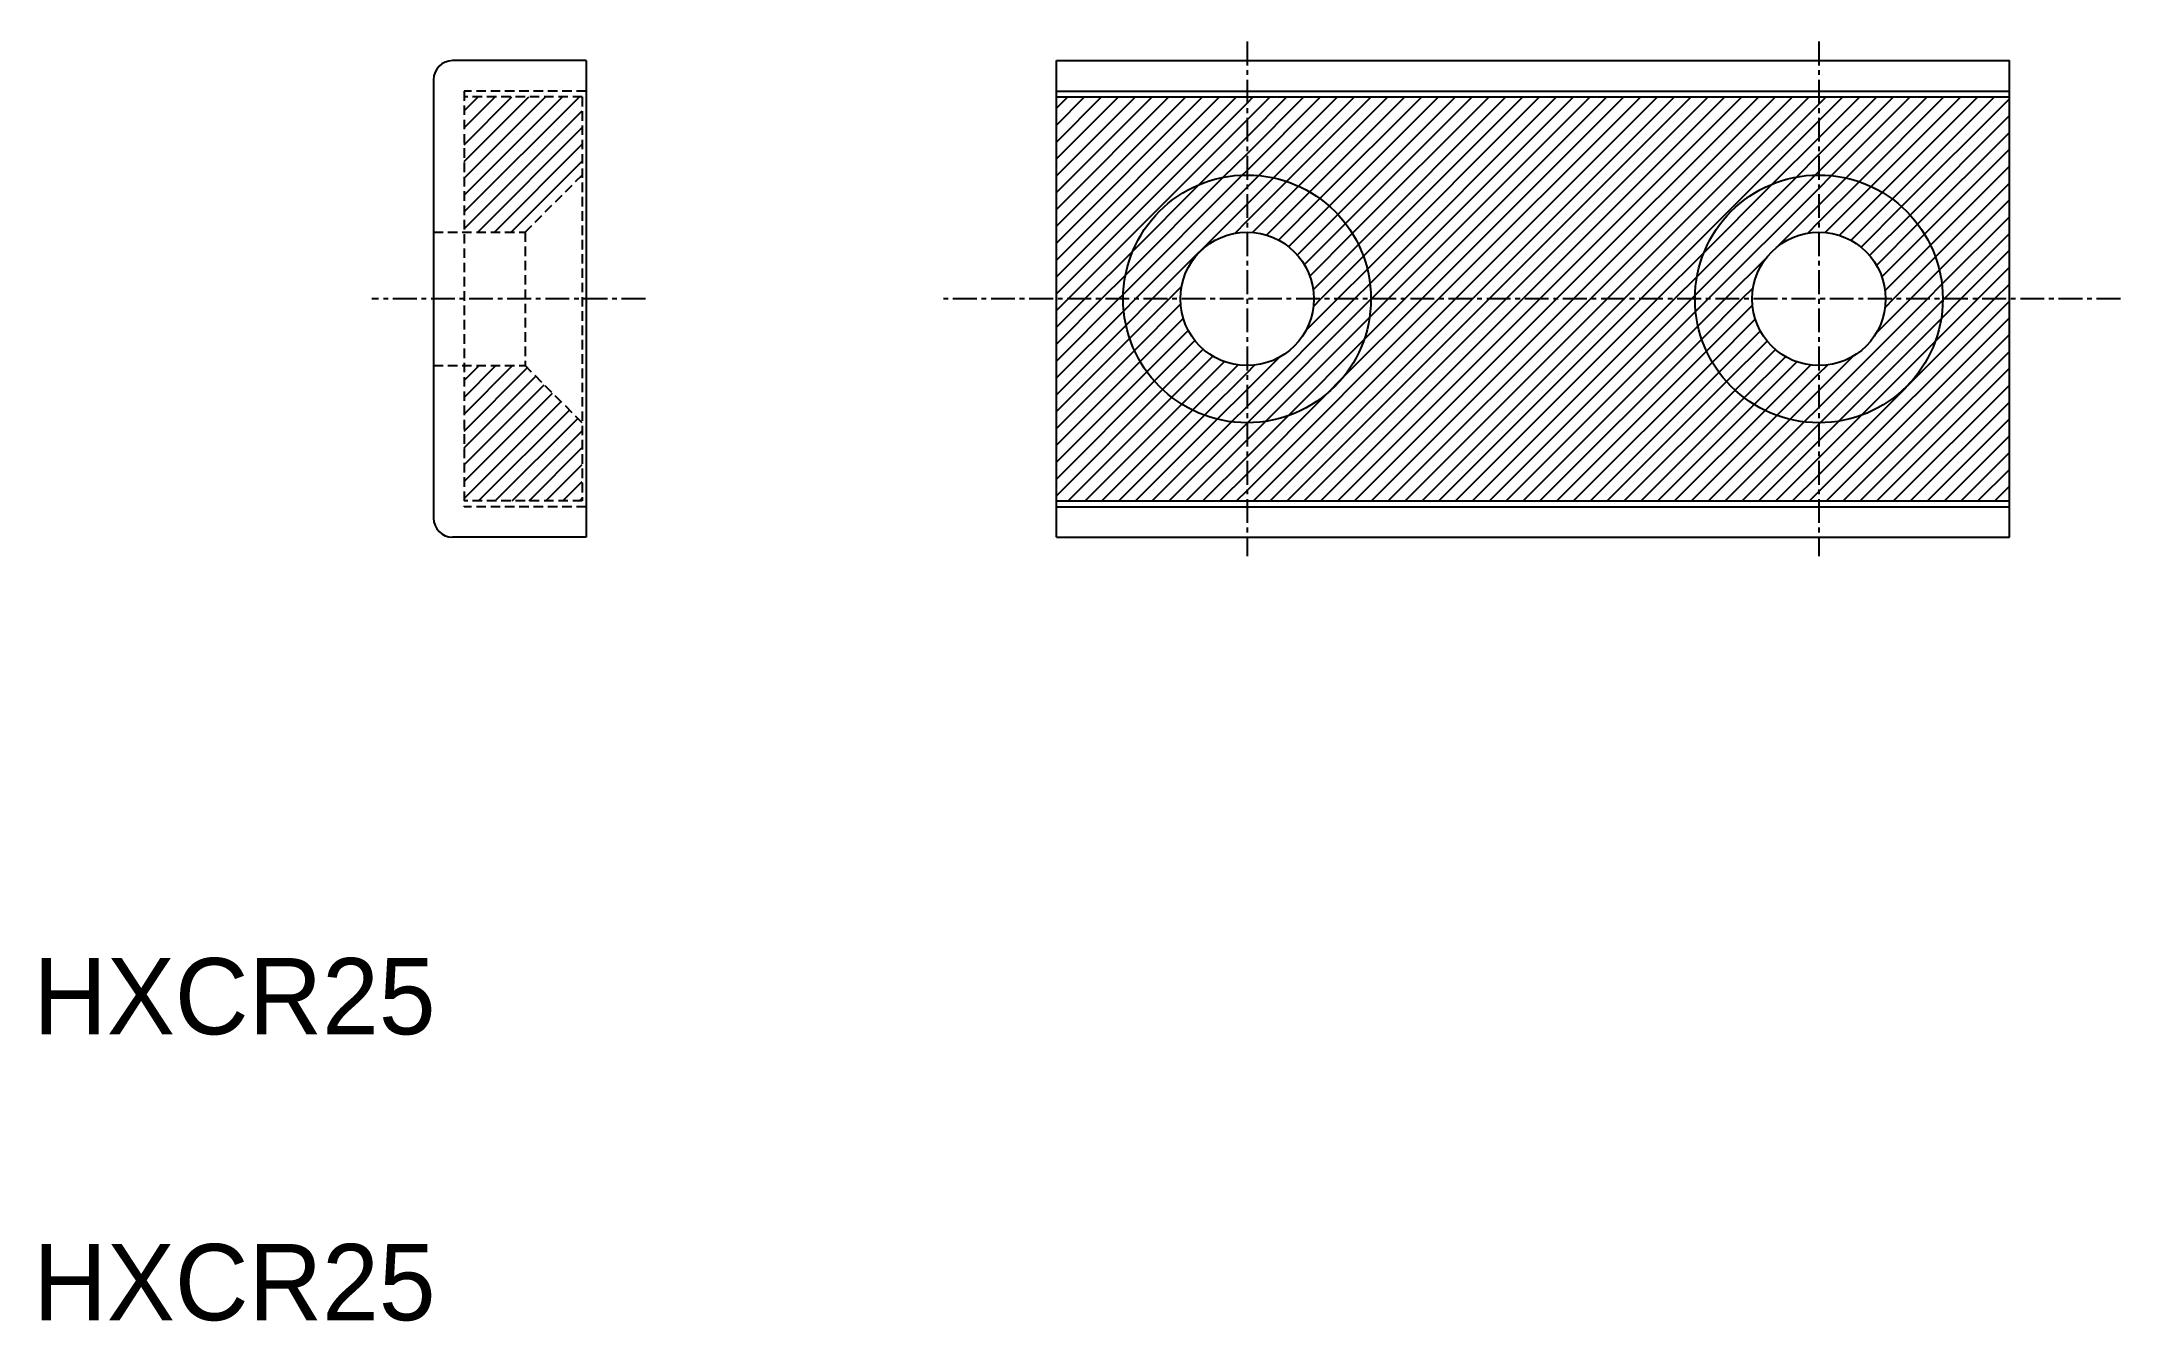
# Model space of a CAD drawing. Extents: x 143 to 252, y 116 to 184.
import ezdxf

# ---------------------------------------------------------------- set-up
doc = ezdxf.new("R2010")
doc.units = 0
doc.linetypes.add('CENTER', pattern=[2, 1.25, -0.25, 0.25, -0.25])
doc.linetypes.add('DASHED', pattern=[0.75, 0.5, -0.25])
doc.layers.get('0').update_dxf_attribs({"linetype": 'CONTINUOUS'})
doc.layers.add('CENTER', color=1, linetype='CENTER')

# ---------------------------------------------------------------- blocks, each defined once
blk = doc.blocks.new('*X14')
at = {"color": 0, "linetype": 'CONTINUOUS'}
for p, q in [((195.96, 171.21), (205.4, 180.65)), ((195.96, 172.09), (204.52, 180.65)), ((195.96, 172.98), (203.63, 180.65)), ((195.96, 173.86), (202.75, 180.65)), ((195.96, 174.74), (201.86, 180.65)), ((195.96, 175.63), (200.98, 180.65)), ((195.96, 176.51), (200.1, 180.65)), ((195.96, 177.4), (199.21, 180.65)), ((195.96, 178.28), (198.33, 180.65)), ((195.96, 179.16), (197.44, 180.65)), ((195.96, 180.05), (196.56, 180.65)), ((195.96, 170.32), (205.96, 180.32)), ((205.96, 176.79), (209.82, 180.65)), ((205.96, 177.67), (208.93, 180.65)), ((205.96, 178.56), (208.05, 180.65)), ((205.96, 179.44), (207.17, 180.65)), ((205.96, 180.32), (206.28, 180.65)), ((206.57, 176.52), (210.7, 180.65)), ((207.34, 176.4), (211.59, 180.65)), ((208.03, 176.21), (212.47, 180.65)), ((208.66, 175.96), (213.35, 180.65)), ((209.25, 175.66), (214.24, 180.65)), ((209.78, 175.31), (215.12, 180.65)), ((210.27, 174.91), (216.01, 180.65)), ((210.72, 174.48), (216.89, 180.65)), ((211.12, 174), (217.77, 180.65)), ((211.48, 173.48), (218.66, 180.65)), ((211.8, 172.91), (219.54, 180.65)), ((212.06, 172.29), (220.43, 180.65)), ((212.27, 171.61), (221.31, 180.65)), ((212.41, 170.86), (222.19, 180.65)), ((212.48, 170.05), (223.08, 180.65)), ((213.36, 170.05), (223.96, 180.65)), ((214.24, 170.05), (224.84, 180.65)), ((215.13, 170.05), (225.73, 180.65)), ((216.01, 170.05), (226.61, 180.65)), ((216.9, 170.05), (227.5, 180.65)), ((217.78, 170.05), (228.38, 180.65)), ((218.66, 170.05), (229.26, 180.65)), ((219.55, 170.05), (230.15, 180.65)), ((220.43, 170.05), (231.03, 180.65)), ((221.32, 170.05), (231.92, 180.65)), ((222.2, 170.05), (232.8, 180.65)), ((223.08, 170.05), (233.68, 180.65)), ((223.97, 170.05), (234.57, 180.65)), ((224.85, 170.05), (235.45, 180.65)), ((225.74, 170.05), (235.96, 180.27)), ((235.96, 176.74), (239.87, 180.65)), ((235.96, 177.62), (238.99, 180.65)), ((235.96, 178.5), (238.1, 180.65)), ((235.96, 179.39), (237.22, 180.65)), ((235.96, 180.27), (236.34, 180.65)), ((236.62, 176.52), (240.75, 180.65)), ((237.38, 176.39), (241.64, 180.65)), ((238.07, 176.2), (242.52, 180.65)), ((238.7, 175.94), (243.41, 180.65)), ((239.28, 175.64), (244.29, 180.65)), ((239.81, 175.29), (245.17, 180.65)), ((240.3, 174.89), (245.96, 180.55)), ((196.57, 170.05), (205.96, 179.44)), ((226.62, 170.05), (235.96, 179.39)), ((240.74, 174.45), (245.96, 179.67)), ((203.45, 176.05), (205.96, 178.56)), ((233.53, 176.08), (235.96, 178.5)), ((241.14, 173.97), (245.96, 178.78)), ((241.5, 173.44), (245.96, 177.9)), ((204.71, 176.43), (205.96, 177.67)), ((205.71, 176.55), (205.96, 176.79)), ((234.78, 176.44), (235.96, 177.62)), ((235.77, 176.55), (235.96, 176.74)), ((241.81, 172.87), (245.96, 177.01)), ((199.46, 170.29), (205.71, 176.55)), ((199.58, 171.29), (204.71, 176.43)), ((199.96, 172.56), (203.45, 176.05)), ((200.1, 170.05), (205.96, 175.91)), ((205.96, 175.91), (206.57, 176.52)), ((205.96, 175.02), (207.34, 176.4)), ((205.96, 174.14), (208.03, 176.21)), ((206.24, 173.54), (208.66, 175.96)), ((206.98, 173.4), (209.25, 175.66)), ((229.46, 170.24), (235.77, 176.55)), ((229.57, 171.23), (234.78, 176.44)), ((229.93, 172.47), (233.53, 176.08)), ((230.15, 170.05), (235.96, 175.85)), ((235.96, 175.85), (236.62, 176.52)), ((235.96, 174.97), (237.38, 176.39)), ((235.96, 174.09), (238.07, 176.2)), ((236.29, 173.53), (238.7, 175.94)), ((237.02, 173.38), (239.28, 175.64)), ((242.07, 172.25), (245.96, 176.13)), ((200.99, 170.05), (205.96, 175.02)), ((207.61, 173.14), (209.78, 175.31)), ((208.14, 172.79), (210.27, 174.91)), ((233.77, 172.79), (235.96, 174.97)), ((237.64, 173.12), (239.81, 175.29)), ((238.17, 172.76), (240.3, 174.89)), ((242.28, 171.57), (245.96, 175.25)), ((205.31, 173.49), (205.96, 174.14)), ((208.59, 172.35), (210.72, 174.48)), ((208.96, 171.84), (211.12, 174)), ((209.25, 171.24), (211.48, 173.48)), ((235.37, 173.5), (235.96, 174.09)), ((238.62, 172.33), (240.74, 174.45)), ((238.98, 171.81), (241.14, 173.97)), ((239.26, 171.2), (241.5, 173.44)), ((242.41, 170.82), (245.96, 174.36)), ((242.53, 170.05), (245.96, 173.48)), ((197.45, 170.05), (199.96, 172.56)), ((209.42, 170.53), (211.8, 172.91)), ((227.5, 170.05), (229.93, 172.47)), ((239.43, 170.49), (241.81, 172.87)), ((243.41, 170.05), (245.96, 172.6)), ((198.33, 170.05), (199.58, 171.29)), ((209.83, 170.05), (212.06, 172.29)), ((210.71, 170.05), (212.27, 171.61)), ((228.39, 170.05), (229.57, 171.23)), ((231.04, 170.05), (233.22, 172.23)), ((239.88, 170.05), (242.07, 172.25)), ((240.76, 170.05), (242.28, 171.57)), ((244.3, 170.05), (245.96, 171.71)), ((199.22, 170.05), (199.46, 170.29)), ((201.87, 170.05), (202.52, 170.7)), ((211.59, 170.05), (212.41, 170.86)), ((229.27, 170.05), (229.46, 170.24)), ((231.92, 170.05), (232.51, 170.63)), ((241.65, 170.05), (242.41, 170.82)), ((245.18, 170.05), (245.96, 170.83)), ((195.96, 166.79), (199.22, 170.05)), ((195.96, 167.67), (198.33, 170.05)), ((195.96, 168.56), (197.45, 170.05)), ((195.96, 169.44), (196.57, 170.05)), ((195.96, 165.91), (199.49, 169.43)), ((199.49, 169.43), (200.1, 170.05)), ((199.61, 168.67), (200.99, 170.05)), ((199.8, 167.98), (201.87, 170.05)), ((200.05, 167.34), (202.47, 169.77)), ((205.96, 160), (216.01, 170.05)), ((205.96, 164.41), (211.59, 170.05)), ((205.98, 163.55), (212.46, 170.03)), ((206.3, 159.45), (216.9, 170.05)), ((206.93, 163.62), (212.38, 169.07)), ((207.18, 159.45), (217.78, 170.05)), ((208.06, 159.45), (218.66, 170.05)), ((208.95, 159.45), (219.55, 170.05)), ((209.03, 168.37), (210.71, 170.05)), ((209.44, 169.66), (209.83, 170.05)), ((209.83, 159.45), (220.43, 170.05)), ((210.72, 159.45), (221.32, 170.05)), ((210.85, 165.78), (215.13, 170.05)), ((211.6, 159.45), (222.2, 170.05)), ((212.09, 167.9), (214.24, 170.05)), ((212.38, 169.07), (213.36, 170.05)), ((212.46, 170.03), (212.48, 170.05)), ((212.48, 159.45), (223.08, 170.05)), ((213.37, 159.45), (223.97, 170.05)), ((214.25, 159.45), (224.85, 170.05)), ((215.14, 159.45), (225.74, 170.05)), ((216.02, 159.45), (226.62, 170.05)), ((216.9, 159.45), (227.5, 170.05)), ((217.79, 159.45), (228.39, 170.05)), ((218.67, 159.45), (229.27, 170.05)), ((219.55, 159.45), (229.49, 169.39)), ((229.49, 169.39), (230.15, 170.05)), ((229.62, 168.63), (231.04, 170.05)), ((229.81, 167.94), (231.92, 170.05)), ((230.06, 167.31), (232.47, 169.72)), ((235.96, 160.83), (245.18, 170.05)), ((235.96, 164.36), (241.65, 170.05)), ((235.96, 159.94), (245.96, 169.94)), ((236.03, 163.55), (242.46, 169.98)), ((236.35, 159.45), (245.96, 169.06)), ((238.96, 168.25), (240.76, 170.05)), ((239.43, 169.6), (239.88, 170.05)), ((242.06, 167.81), (244.3, 170.05)), ((242.37, 169.01), (243.41, 170.05)), ((242.46, 169.98), (242.53, 170.05)), ((195.96, 165.02), (199.61, 168.67)), ((195.96, 164.14), (199.8, 167.98)), ((200.35, 166.76), (202.61, 169.02)), ((200.7, 166.23), (202.87, 168.4)), ((220.44, 159.45), (229.62, 168.63)), ((230.37, 166.73), (232.62, 168.98)), ((230.72, 166.2), (232.89, 168.37)), ((237, 163.63), (242.37, 169.01)), ((237.23, 159.45), (245.96, 168.18)), ((195.96, 163.25), (200.05, 167.34)), ((201.09, 165.74), (203.22, 167.87)), ((201.53, 165.29), (203.65, 167.42)), ((202.01, 164.89), (204.17, 167.04)), ((205.96, 165.3), (207.64, 166.98)), ((208.11, 163.92), (212.09, 167.9)), ((221.32, 159.45), (229.81, 167.94)), ((222.21, 159.45), (230.06, 167.31)), ((231.12, 165.71), (233.25, 167.84)), ((231.56, 165.27), (233.68, 167.39)), ((232.04, 164.86), (234.2, 167.02)), ((235.96, 165.25), (237.76, 167.05)), ((238.12, 159.45), (245.96, 167.29)), ((238.19, 163.95), (242.06, 167.81)), ((195.96, 162.37), (200.35, 166.76)), ((195.96, 161.49), (200.7, 166.23)), ((202.53, 164.53), (204.77, 166.76)), ((203.1, 164.21), (205.47, 166.58)), ((203.72, 163.95), (205.96, 166.18)), ((205.96, 166.18), (206.35, 166.57)), ((210.23, 165.15), (210.85, 165.78)), ((223.09, 159.45), (230.37, 166.73)), ((223.97, 159.45), (230.72, 166.2)), ((232.57, 164.51), (234.8, 166.75)), ((233.14, 164.19), (235.52, 166.58)), ((233.76, 163.93), (235.96, 166.13)), ((235.96, 166.13), (236.41, 166.58)), ((239, 159.45), (245.96, 166.41)), ((195.96, 160.6), (201.09, 165.74)), ((195.96, 159.72), (201.53, 165.29)), ((196.57, 159.45), (202.01, 164.89)), ((204.4, 163.74), (205.96, 165.3)), ((205.96, 160.88), (210.23, 165.15)), ((224.86, 159.45), (231.12, 165.71)), ((225.74, 159.45), (231.56, 165.27)), ((226.63, 159.45), (232.04, 164.86)), ((234.44, 163.73), (235.96, 165.25)), ((239.88, 159.45), (245.96, 165.52)), ((197.46, 159.45), (202.53, 164.53)), ((198.34, 159.45), (203.1, 164.21)), ((199.23, 159.45), (203.72, 163.95)), ((200.11, 159.45), (204.4, 163.74)), ((200.99, 159.45), (205.14, 163.6)), ((205.14, 163.6), (205.96, 164.41)), ((205.96, 161.76), (208.11, 163.92)), ((205.96, 162.65), (206.93, 163.62)), ((227.51, 159.45), (232.57, 164.51)), ((228.39, 159.45), (233.14, 164.19)), ((229.28, 159.45), (233.76, 163.93)), ((230.16, 159.45), (234.44, 163.73)), ((231.05, 159.45), (235.19, 163.6)), ((235.19, 163.6), (235.96, 164.36)), ((235.96, 161.71), (238.19, 163.95)), ((235.96, 162.6), (237, 163.63)), ((240.77, 159.45), (245.96, 164.64)), ((241.65, 159.45), (245.96, 163.76)), ((201.88, 159.45), (205.96, 163.53)), ((202.76, 159.45), (205.96, 162.65)), ((205.96, 163.53), (205.98, 163.55)), ((231.93, 159.45), (235.96, 163.48)), ((232.81, 159.45), (235.96, 162.6)), ((235.96, 163.48), (236.03, 163.55)), ((242.54, 159.45), (245.96, 162.87)), ((203.64, 159.45), (205.96, 161.76)), ((233.7, 159.45), (235.96, 161.71)), ((243.42, 159.45), (245.96, 161.99)), ((204.53, 159.45), (205.96, 160.88)), ((234.58, 159.45), (235.96, 160.83)), ((244.3, 159.45), (245.96, 161.1)), ((205.41, 159.45), (205.96, 160)), ((235.46, 159.45), (235.96, 159.94)), ((245.19, 159.45), (245.96, 160.22))]:
    blk.add_line(p, q, dxfattribs=at)
blk = doc.blocks.new('*X15')
at = {"color": 0, "linetype": 'CONTINUOUS'}
for p, q in [((164.88, 174.61), (170.93, 180.65)), ((164.88, 175.49), (170.04, 180.65)), ((164.88, 176.38), (169.16, 180.65)), ((164.88, 177.26), (168.28, 180.65)), ((164.88, 178.14), (167.39, 180.65)), ((164.88, 179.03), (166.51, 180.65)), ((164.88, 179.91), (165.62, 180.65)), ((164.88, 173.72), (171.08, 179.92)), ((165.6, 173.55), (171.08, 179.04)), ((166.48, 173.55), (171.08, 178.16)), ((167.36, 173.55), (171.08, 177.27)), ((164.88, 164), (167.43, 166.55)), ((164.88, 164.88), (166.55, 166.55)), ((164.88, 165.77), (165.67, 166.55)), ((164.88, 163.12), (168.2, 166.43)), ((164.88, 162.23), (168.64, 165.99)), ((164.88, 161.35), (169.09, 165.55)), ((164.88, 160.47), (169.53, 165.11)), ((164.88, 159.58), (169.97, 164.67)), ((165.64, 159.45), (170.41, 164.22)), ((166.52, 159.45), (170.85, 163.78)), ((167.41, 159.45), (171.08, 163.13)), ((168.29, 159.45), (171.08, 162.25)), ((169.17, 159.45), (171.08, 161.36)), ((170.06, 159.45), (171.08, 160.48)), ((170.94, 159.45), (171.08, 159.59))]:
    blk.add_line(p, q, dxfattribs=at)

msp = doc.modelspace()

# ---------------------------------------------------------------- linework, layer by layer
at = {"color": 7, "linetype": 'CONTINUOUS'}
for p, q in [((171.28, 182.55), (164.28, 182.55)), ((171.28, 182.55), (171.28, 157.55)), ((195.96, 182.55), (245.96, 182.55)), ((195.96, 157.55), (195.96, 182.55)), ((245.96, 157.55), (245.96, 182.55)), ((163.28, 181.55), (163.28, 158.55)), ((195.96, 180.95), (245.96, 180.95)), ((195.96, 180.65), (245.96, 180.65)), ((195.96, 159.45), (245.96, 159.45)), ((195.96, 159.15), (245.96, 159.15)), ((171.28, 157.55), (164.28, 157.55)), ((195.96, 157.55), (245.96, 157.55))]:
    msp.add_line(p, q, dxfattribs=at)
at = {"color": 3, "linetype": 'DASHED'}
for p, q in [((164.88, 180.95), (164.88, 159.15)), ((171.28, 180.95), (164.88, 180.95)), ((171.08, 180.65), (164.88, 180.65)), ((171.08, 180.65), (171.08, 159.45)), ((168.08, 173.55), (171.08, 176.55)), ((163.28, 173.55), (168.08, 173.55)), ((168.08, 173.55), (168.08, 166.55)), ((163.28, 166.55), (168.08, 166.55)), ((171.08, 163.55), (168.08, 166.55)), ((171.08, 159.45), (164.88, 159.45)), ((171.28, 159.15), (164.88, 159.15))]:
    msp.add_line(p, q, dxfattribs=at)
at = {"color": 7, "linetype": 'CONTINUOUS'}
for centre, radius in [((205.96, 170.05), 6.5), ((235.96, 170.05), 6.5), ((205.96, 170.05), 3.5), ((235.96, 170.05), 3.5)]:
    msp.add_circle(centre, radius, dxfattribs=at)
for centre, start, end in [((164.28, 181.55), 90, 180), ((164.28, 158.55), 180, 270)]:
    msp.add_arc(centre, 1, start, end, dxfattribs=at)
at = {"layer": 'CENTER', "color": 1, "linetype": 'CENTER'}
for p, q in [((205.96, 183.55), (205.96, 156.55)), ((235.96, 183.55), (235.96, 156.55)), ((174.4, 170.05), (160.05, 170.05)), ((251.78, 170.05), (189.96, 170.05))]:
    msp.add_line(p, q, dxfattribs=at)

# ---------------------------------------------------------------- block references
at = {"color": 3, "linetype": 'CONTINUOUS'}
for name in ['*X15', '*X14']:
    msp.add_blockref(name, (0, 0), dxfattribs=at)

# ---------------------------------------------------------------- texts
at = {"color": 7, "linetype": 'CONTINUOUS'}
for p in [(142.28, 131.47), (142.28, 116.47)]:
    msp.add_text('HXCR25', height=4, dxfattribs=at).set_placement(p)

doc.saveas('drawing.dxf')
